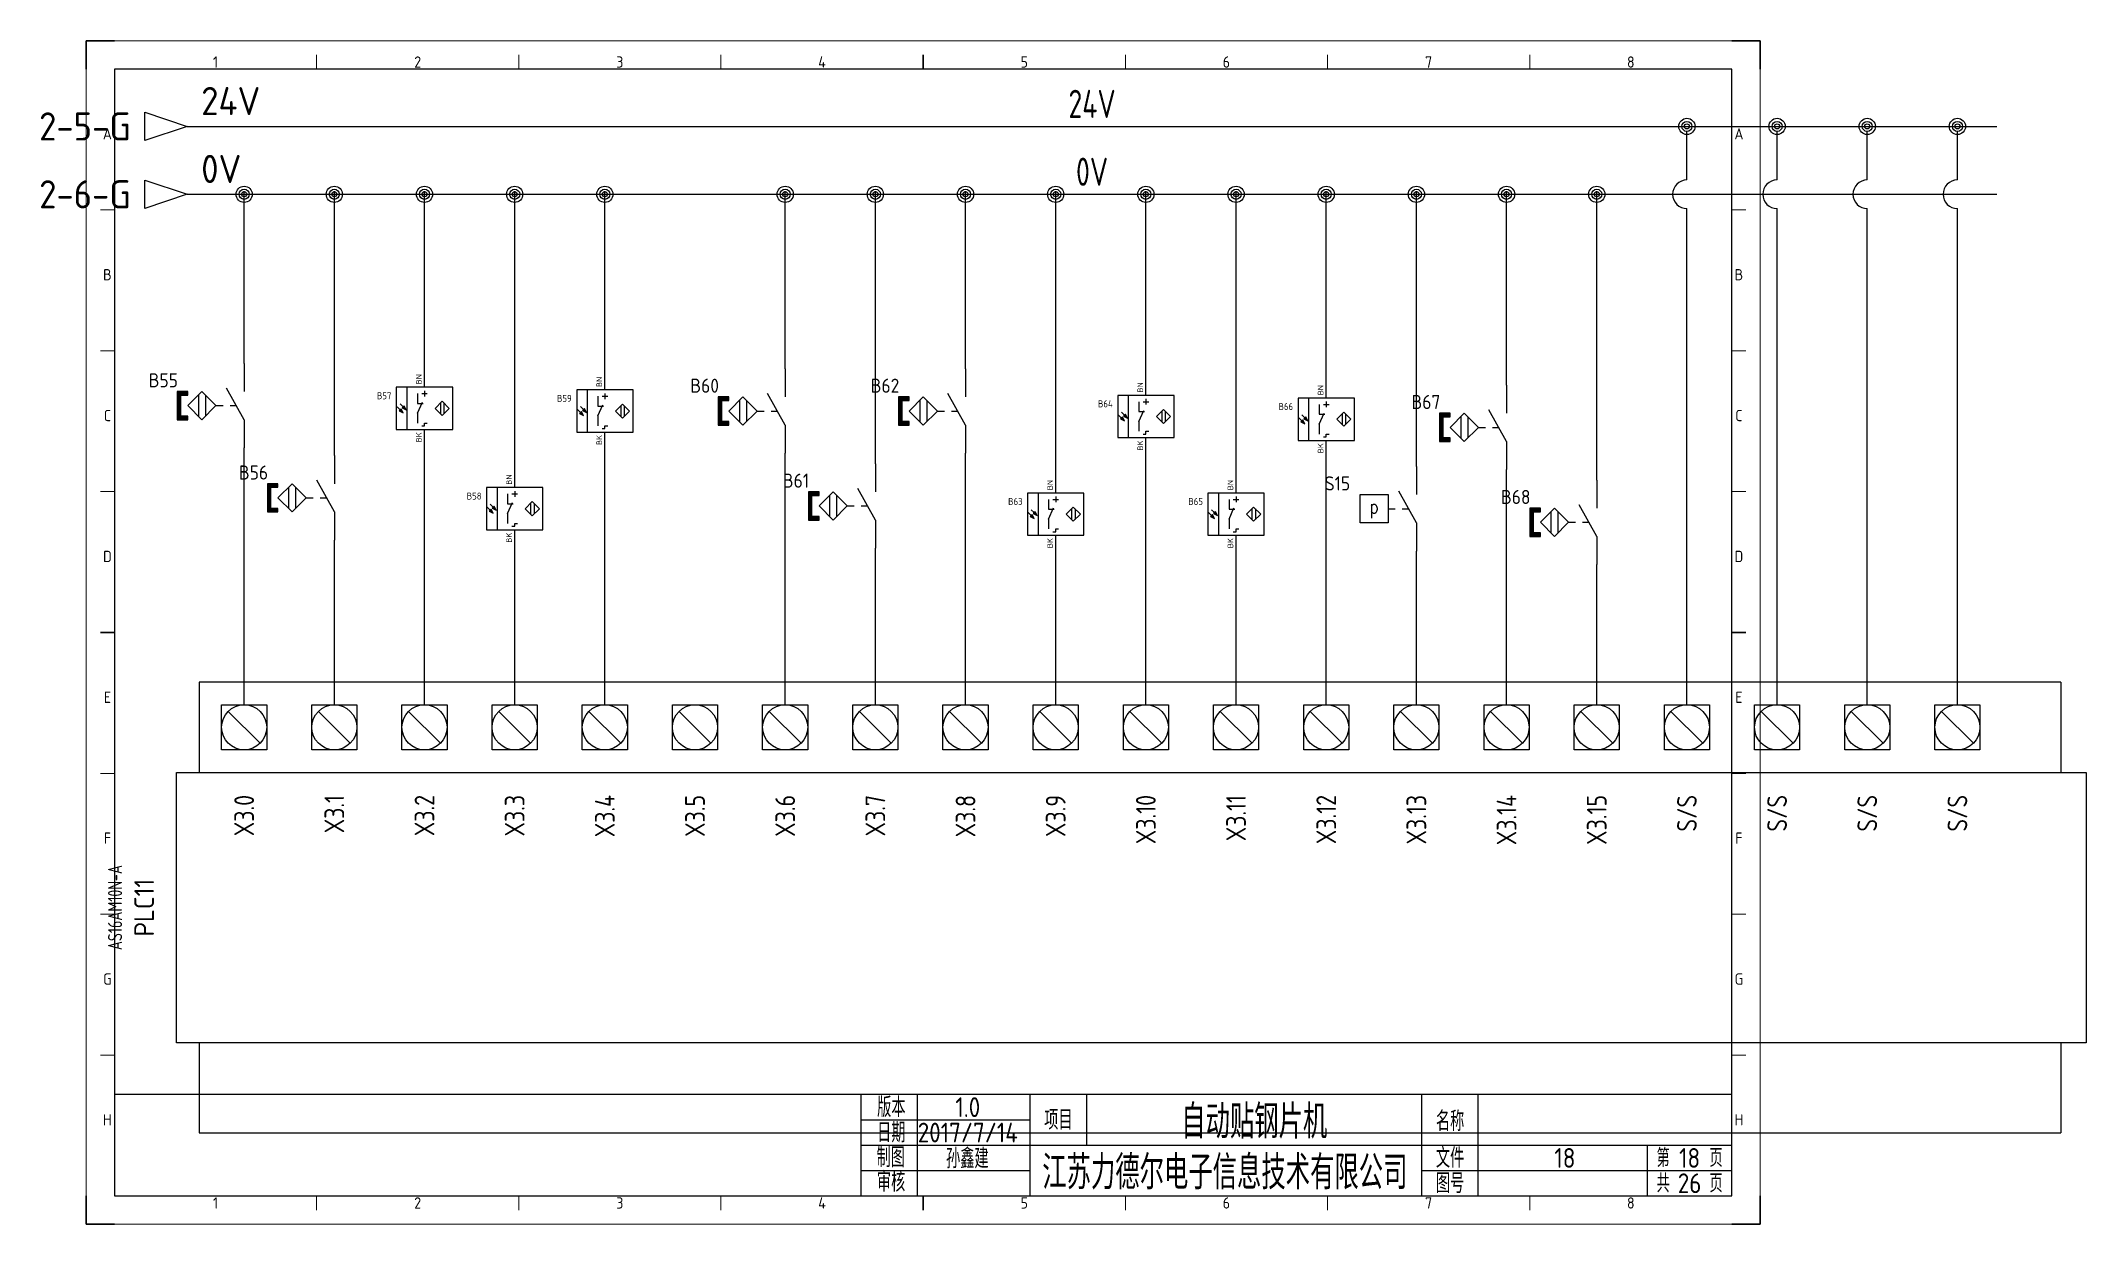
# Model space of a CAD drawing. Header units: millimetres. Extents: x 2021 to 2384, y 1387 to 1597.
import ezdxf
from ezdxf.enums import TextEntityAlignment as Align

# ---------------------------------------------------------------- set-up
doc = ezdxf.new("R2010")
doc.units = ezdxf.units.MM
for name, color, linetype in [('AE_BOR', 1, 'Continuous'), ('DESC', 150, 'Continuous'), ('SYMS', 7, 'Continuous'), ('TAGS', 150, 'Continuous'), ('TERMS', 123, 'Continuous'), ('WIRENO', 72, 'Continuous'), ('WIREREF_DEST', 52, 'Continuous'), ('WIRES', 7, 'Continuous'), ('XREF', 7, 'Continuous'), ('图框_标题栏属性', 1, 'Continuous'), ('图框_标题栏文字', 6, 'Continuous')]:
    doc.layers.add(name, color=color, linetype=linetype)
doc.styles.add('ACGBTS', font='ISOCP.SHX')
doc.styles.add('PIN', font='simplex', dxfattribs={"width": 0.75})
doc.styles.get("Standard").update_dxf_attribs({"font": 'arial.ttf'})
doc.styles.add('WD_IEC', font='ISOCP2.shx', dxfattribs={"height": 4, "bigfont": 'gbcbig.shx'})
doc.styles.add('工程字', font='gbenor.shx', dxfattribs={"bigfont": 'gbcbig.shx'})

# ---------------------------------------------------------------- blocks, each defined once
blk = doc.blocks.new('Border')
for p, q in [((584, 410), (10, 410)), ((10, 410), (10, 10)), ((584, 10), (584, 410)), ((10, 10), (584, 10))]:
    blk.add_line(p, q)
at = {"layer": 'AE_BOR', "color": 1, "lineweight": 30}
for p, q in [((10, 420), (0, 420)), ((0, 420), (0, 410)), ((297, 410), (297, 415)), ((594, 420), (584, 420)), ((594, 410), (594, 420)), ((5, 210), (10, 210)), ((584, 210), (589, 210)), ((0, 0), (0, 10)), ((297, 5), (297, 10)), ((594, 0), (594, 10)), ((0, 0), (10, 0)), ((594, 0), (584, 0))]:
    blk.add_line(p, q, dxfattribs=at)
at = {"layer": 'AE_BOR', "color": 1, "lineweight": 15}
for p, q in [((0, 420), (594, 420)), ((0, 0), (0, 420)), ((81.75, 410), (81.75, 415)), ((153.5, 410), (153.5, 415)), ((225.25, 410), (225.25, 415)), ((368.75, 410), (368.75, 415)), ((440.5, 410), (440.5, 415)), ((512.25, 410), (512.25, 415)), ((594, 420), (594, 0)), ((10, 360), (5, 360)), ((589, 360), (584, 360)), ((10, 310), (5, 310)), ((589, 310), (584, 310)), ((10, 260), (5, 260)), ((589, 260), (584, 260)), ((10, 160), (5, 160)), ((589, 160), (584, 160)), ((10, 110), (5, 110)), ((589, 110), (584, 110)), ((10, 60), (5, 60)), ((589, 60), (584, 60)), ((81.75, 5), (81.75, 10)), ((153.5, 5), (153.5, 10)), ((225.25, 5), (225.25, 10)), ((368.75, 5), (368.75, 10)), ((440.5, 5), (440.5, 10)), ((512.25, 5), (512.25, 10)), ((594, 0), (0, 0))]:
    blk.add_line(p, q, dxfattribs=at)
at = {"layer": 'AE_BOR', "color": 1, "lineweight": 15, "style": 'ACGBTS'}
for s, p in [('1', (45.875, 412.5)), ('2', (117.625, 412.5)), ('3', (189.375, 412.5)), ('4', (261.125, 412.5)), ('5', (332.875, 412.5)), ('6', (404.625, 412.5)), ('7', (476.375, 412.5)), ('8', (548.125, 412.5)), ('A', (7.5, 387)), ('A', (586.5, 387)), ('B', (7.5, 337)), ('B', (586.5, 337)), ('C', (7.5, 287)), ('C', (586.5, 287)), ('D', (7.5, 237)), ('D', (586.5, 237)), ('E', (7.5, 187)), ('E', (586.5, 187)), ('F', (7.5, 137)), ('F', (586.5, 137)), ('G', (7.5, 87)), ('G', (586.5, 87)), ('H', (7.5, 37)), ('H', (586.5, 37)), ('1', (45.875, 7.5)), ('2', (117.625, 7.5)), ('3', (189.375, 7.5)), ('4', (261.125, 7.5)), ('5', (332.875, 7.5)), ('6', (404.625, 7.5)), ('7', (476.375, 7.5)), ('8', (548.125, 7.5))]:
    blk.add_text(s, height=4, dxfattribs=at).set_placement(p, align=Align.MIDDLE)
blk = doc.blocks.new('LdrDkA4')
for p, q in [((132.5, 0), (132.5, 18)), ((142.5, 0), (142.5, 18)), ((162.5, 0), (162.5, 18)), ((162.5, 0), (162.5, 18)), ((162.5, 0), (162.5, 18)), ((172.5, 18), (172.5, 13.5)), ((232, 0), (232, 18)), ((242, 0), (242, 18)), ((132.5, 13.5), (162.5, 13.5)), ((172.5, 13.5), (172.5, 9)), ((132.5, 9), (162.99, 9)), ((162.5, 9), (287, 9)), ((272, 0), (272, 9)), ((132.5, 4.5), (162.5, 4.5)), ((232, 4.5), (287, 4.5)), ((142.5, 2.09), (142.5, 2.09)), ((142.5, 2.09), (142.5, 2.09))]:
    blk.add_line(p, q)
blk.add_lwpolyline([(132.5, 18), (0, 18), (0, 0), (132.5, 0)], close=True)
blk.add_lwpolyline([(132.5, 0), (287, 0), (287, 18), (132.5, 18)])
at = {"flags": 9}
blk.add_attdef('WD_TB', (0, 0), '', height=2.5, dxfattribs=at)
at = {"layer": '图框_标题栏属性', "style": '工程字'}
for tag, height, p in [('版本', 3.5, (151.42, 15.75)), ('项目', 6, (202.25, 13.5)), ('名称', 3.5, (264.42, 13.27)), ('日期', 3.5, (151.42, 11.25)), ('制图', 3.5, (151.34, 6.85)), ('公司名称', 6, (197.03, 4.5)), ('文件', 3.5, (257.37, 6.75)), ('页数', 3.5, (279.5, 6.75)), ('审核', 3.5, (151.65, 2.36)), ('图号', 3.5, (257.37, 2.25)), ('总数', 3.5, (279.5, 2.25))]:
    blk.add_attdef(tag, text='', height=height, dxfattribs=at).set_placement(p, align=Align.MIDDLE)
at = {"layer": '图框_标题栏文字', "style": '工程字'}
for s, height, p in [('版本', 3.5, (137.85, 15.75)), ('项目', 3.5, (167.5, 13.5)), ('名称', 3.5, (237, 13.27)), ('日期', 3.5, (137.85, 11.25)), ('制图', 3.5, (137.75, 6.85)), ('文件', 3.5, (237, 6.75)), ('第    页', 3.25, (279.5, 6.75)), ('审核', 3.5, (137.81, 2.51)), ('图号', 3.5, (237, 2.25)), ('共    页', 3.25, (279.5, 2.25))]:
    blk.add_text(s, height=height, dxfattribs=at).set_placement(p, align=Align.MIDDLE_CENTER)
blk = doc.blocks.new('PLCIO_AS16AM10N')
for p, q in [((-289.88, 36.99), (-289.88, 20.99)), ((40.47, 36.99), (-289.88, 36.99)), ((40.47, 36.99), (40.47, 20.99)), ((-285.88, 24.99), (-285.88, 32.99)), ((-285.88, 32.99), (-277.88, 32.99)), ((-277.88, 32.99), (-277.88, 24.99)), ((-269.88, 24.99), (-269.88, 32.99)), ((-269.88, 32.99), (-261.88, 32.99)), ((-261.88, 32.99), (-261.88, 24.99)), ((-253.88, 24.99), (-253.88, 32.99)), ((-253.88, 32.99), (-245.88, 32.99)), ((-245.88, 32.99), (-245.88, 24.99)), ((-237.88, 24.99), (-237.88, 32.99)), ((-237.88, 24.99), (-237.88, 32.99)), ((-237.88, 32.99), (-229.88, 32.99)), ((-237.88, 32.99), (-229.88, 32.99)), ((-229.88, 32.99), (-229.88, 24.99)), ((-229.88, 32.99), (-229.88, 24.99)), ((-221.88, 24.99), (-221.88, 32.99)), ((-221.88, 32.99), (-213.88, 32.99)), ((-213.88, 32.99), (-213.88, 24.99)), ((-205.88, 24.99), (-205.88, 32.99)), ((-205.88, 32.99), (-197.88, 32.99)), ((-197.88, 32.99), (-197.88, 24.99)), ((-189.88, 24.99), (-189.88, 32.99)), ((-189.88, 32.99), (-181.88, 32.99)), ((-181.88, 32.99), (-181.88, 24.99)), ((-173.88, 24.99), (-173.88, 32.99)), ((-173.88, 32.99), (-165.88, 32.99)), ((-165.88, 32.99), (-165.88, 24.99)), ((-157.88, 24.99), (-157.88, 32.99)), ((-157.88, 32.99), (-149.88, 32.99)), ((-149.88, 32.99), (-149.88, 24.99)), ((-141.88, 24.99), (-141.88, 32.99)), ((-141.88, 32.99), (-133.88, 32.99)), ((-133.88, 32.99), (-133.88, 24.99)), ((-125.88, 24.99), (-125.88, 32.99)), ((-125.88, 32.99), (-117.88, 32.99)), ((-117.88, 32.99), (-117.88, 24.99)), ((-109.88, 24.99), (-109.88, 32.99)), ((-109.88, 32.99), (-101.88, 32.99)), ((-101.88, 32.99), (-101.88, 24.99)), ((-93.88, 24.99), (-93.88, 32.99)), ((-93.88, 32.99), (-85.88, 32.99)), ((-85.88, 32.99), (-85.88, 24.99)), ((-77.88, 24.99), (-77.88, 32.99)), ((-77.88, 32.99), (-69.88, 32.99)), ((-69.88, 32.99), (-69.88, 24.99)), ((-61.88, 24.99), (-61.88, 32.99)), ((-61.88, 32.99), (-53.88, 32.99)), ((-53.88, 32.99), (-53.88, 24.99)), ((-45.88, 24.99), (-45.88, 32.99)), ((-45.88, 32.99), (-37.88, 32.99)), ((-37.88, 32.99), (-37.88, 24.99)), ((-29.88, 24.99), (-29.88, 32.99)), ((-29.88, 32.99), (-21.88, 32.99)), ((-21.88, 32.99), (-21.88, 24.99)), ((-13.88, 24.99), (-13.88, 32.99)), ((-13.88, 32.99), (-5.88, 32.99)), ((-5.88, 32.99), (-5.88, 24.99)), ((2.12, 24.99), (2.12, 32.99)), ((2.12, 32.99), (10.12, 32.99)), ((10.12, 32.99), (10.12, 24.99)), ((18.12, 24.99), (18.12, 32.99)), ((18.12, 32.99), (26.12, 32.99)), ((26.12, 32.99), (26.12, 24.99)), ((-284.71, 31.82), (-279.05, 26.16)), ((-268.71, 31.82), (-263.05, 26.16)), ((-252.71, 31.82), (-247.05, 26.16)), ((-236.71, 31.82), (-231.05, 26.16)), ((-220.71, 31.82), (-215.05, 26.16)), ((-204.71, 31.82), (-199.05, 26.16)), ((-188.71, 31.82), (-183.05, 26.16)), ((-172.71, 31.82), (-167.05, 26.16)), ((-156.71, 31.82), (-151.05, 26.16)), ((-140.71, 31.82), (-135.05, 26.16)), ((-124.71, 31.82), (-119.05, 26.16)), ((-108.71, 31.82), (-103.05, 26.16)), ((-92.71, 31.82), (-87.05, 26.16)), ((-76.71, 31.82), (-71.05, 26.16)), ((-60.71, 31.82), (-55.05, 26.16)), ((-44.71, 31.82), (-39.05, 26.16)), ((-28.71, 31.82), (-23.05, 26.16)), ((-12.71, 31.82), (-7.05, 26.16)), ((3.29, 31.82), (8.95, 26.16)), ((19.29, 31.82), (24.95, 26.16)), ((-277.88, 24.99), (-285.88, 24.99)), ((-261.88, 24.99), (-269.88, 24.99)), ((-245.88, 24.99), (-253.88, 24.99)), ((-229.88, 24.99), (-237.88, 24.99)), ((-229.88, 24.99), (-237.88, 24.99)), ((-213.88, 24.99), (-221.88, 24.99)), ((-197.88, 24.99), (-205.88, 24.99)), ((-181.88, 24.99), (-189.88, 24.99)), ((-165.88, 24.99), (-173.88, 24.99)), ((-149.88, 24.99), (-157.88, 24.99)), ((-133.88, 24.99), (-141.88, 24.99)), ((-117.88, 24.99), (-125.88, 24.99)), ((-101.88, 24.99), (-109.88, 24.99)), ((-85.88, 24.99), (-93.88, 24.99)), ((-69.88, 24.99), (-77.88, 24.99)), ((-53.88, 24.99), (-61.88, 24.99)), ((-37.88, 24.99), (-45.88, 24.99)), ((-21.88, 24.99), (-29.88, 24.99)), ((-5.88, 24.99), (-13.88, 24.99)), ((10.12, 24.99), (2.12, 24.99)), ((26.12, 24.99), (18.12, 24.99)), ((-293.88, -27.01), (-293.88, 20.99)), ((-293.88, 20.99), (44.95, 20.99)), ((44.95, 20.99), (44.95, -27.01)), ((-289.88, -27.01), (-293.88, -27.01)), ((-289.88, -27.01), (-289.88, -43.01)), ((-49.88, -27.01), (-289.88, -27.01)), ((44.95, -27.01), (-49.88, -27.01)), ((40.47, -27.01), (40.47, -43.01)), ((-289.88, -43.01), (40.47, -43.01))]:
    blk.add_line(p, q)
for centre in [(-281.88, 28.99), (-265.88, 28.99), (-249.88, 28.99), (-233.88, 28.99), (-217.88, 28.99), (-201.88, 28.99), (-185.88, 28.99), (-169.88, 28.99), (-153.88, 28.99), (-137.88, 28.99), (-121.88, 28.99), (-105.88, 28.99), (-89.88, 28.99), (-73.88, 28.99), (-57.88, 28.99), (-41.88, 28.99), (-25.88, 28.99), (-9.88, 28.99), (6.12, 28.99), (22.12, 28.99)]:
    blk.add_circle(centre, 4)
at = {"style": 'WD_IEC'}
for tag, p, width in [('DESCA41', (-283.38, 60.92), 0.9), ('DESCB41', (-276.38, 60.92), 0.9), ('DESCA42', (-267.38, 60.92), 0.9), ('DESCB42', (-260.38, 60.92), 0.9), ('DESCA43', (-251.38, 60.92), 0.9), ('DESCB43', (-244.38, 60.92), 0.9), ('DESCA44', (-235.38, 60.92), 0.9), ('DESCB44', (-228.38, 60.92), 0.9), ('DESCA45', (-219.38, 60.92), 0.9), ('DESCB45', (-212.38, 60.92), 0.9), ('DESCA46', (-203.38, 60.92), 0.9), ('DESCB46', (-196.38, 60.92), 0.9), ('DESCA47', (-187.38, 60.92), 0.9), ('DESCB47', (-180.38, 60.92), 0.9), ('DESCA48', (-171.38, 60.92), 0.9), ('DESCB48', (-164.38, 60.92), 0.9), ('DESCA49', (-155.38, 60.92), 0.9), ('DESCB49', (-148.38, 60.92), 0.9), ('DESCA50', (-139.38, 60.92), 0.9), ('DESCB50', (-132.38, 60.92), 0.9), ('DESCA51', (-123.38, 60.92), 0.9), ('DESCB51', (-116.38, 60.92), 0.9), ('DESCA52', (-107.38, 60.92), 0.9), ('DESCB52', (-100.38, 60.92), 0.9), ('DESCA53', (-91.38, 60.92), 0.9), ('DESCB53', (-84.38, 60.92), 0.9), ('DESCA54', (-75.38, 60.92), 0.9), ('DESCB54', (-68.38, 60.92), 0.9), ('DESCA55', (-59.38, 60.92), 0.9), ('DESCB55', (-52.38, 60.92), 0.9), ('DESCA56', (-43.38, 60.92), 0.9), ('DESCB56', (-36.38, 60.92), 0.9), ('WDTAGALT', (-331.88, -15.01), 0.8)]:
    blk.add_attdef(tag, p, '', height=4, rotation=90, dxfattribs=dict(at, width=width))
at = {"style": 'WD_IEC', "width": 0.9}
for tag, p in [('TERM42', (-263.88, 34.22)), ('TERM43', (-247.88, 34.22)), ('TERM44', (-231.88, 34.22)), ('TERM45', (-215.88, 34.22)), ('TERM46', (-199.88, 34.22)), ('TERM47', (-183.88, 34.22)), ('TERM48', (-167.88, 34.22)), ('TERM49', (-151.88, 34.22)), ('TERM50', (-135.88, 34.22)), ('TERM52', (-103.88, 34.22)), ('TERM53', (-87.88, 34.22)), ('TERM54', (-71.88, 34.22)), ('TERM55', (-55.88, 34.22)), ('TERM56', (-39.88, 34.22)), ('TERM57', (-23.88, 34.22)), ('TERM58', (-7.88, 34.22)), ('TERM59', (8.12, 34.22)), ('TERM60', (24.12, 34.22)), ('TERM41', (-279.88, 34.22)), ('TERM51', (-119.88, 34.22))]:
    blk.add_attdef(tag, text='', height=2.5, rotation=90, dxfattribs=at).set_placement(p, align=Align.TOP_LEFT)
at = {"style": 'WD_IEC', "flags": 1}
for tag, p in [('X2TERM41', (-281.88, 32.99)), ('X2TERM42', (-265.88, 32.99)), ('X2TERM43', (-249.88, 32.99)), ('X2TERM44', (-233.88, 32.99)), ('X2TERM45', (-217.88, 32.99)), ('X2TERM46', (-201.88, 32.99)), ('X2TERM47', (-185.88, 32.99)), ('X2TERM48', (-169.88, 32.99)), ('X2TERM49', (-153.88, 32.99)), ('X2TERM50', (-137.88, 32.99)), ('X2TERM51', (-121.88, 32.99)), ('X2TERM52', (-105.88, 32.99)), ('X2TERM53', (-89.88, 32.99)), ('X2TERM54', (-73.88, 32.99)), ('X2TERM55', (-57.88, 32.99)), ('X2TERM56', (-41.88, 32.99)), ('X2TERM57', (-25.88, 32.99)), ('X2TERM58', (-9.88, 32.99)), ('X2TERM59', (6.12, 32.99)), ('X2TERM60', (22.12, 32.99))]:
    blk.add_attdef(tag, p, '', height=0.35, rotation=90, dxfattribs=at)
at = {"style": 'WD_IEC', "width": 0.9}
for tag, p in [('TAGA41', (-281.88, 16.99)), ('TAGA42', (-265.88, 16.99)), ('TAGA43', (-249.88, 16.99)), ('TAGA44', (-233.88, 16.99)), ('TAGA45', (-217.88, 16.99)), ('TAGA46', (-201.88, 16.99)), ('TAGA47', (-185.88, 16.99)), ('TAGA48', (-169.88, 16.99)), ('TAGA49', (-153.88, 16.99)), ('TAGA50', (-137.88, 16.99)), ('TAGA51', (-121.88, 16.99)), ('TAGA52', (-105.88, 16.99)), ('TAGA53', (-89.88, 16.99)), ('TAGA54', (-73.88, 16.99)), ('TAGA55', (-57.88, 16.99)), ('TAGA56', (-41.88, 16.99)), ('TERMDESC57', (-25.88, 16.99)), ('TERMDESC58', (-9.88, 16.99)), ('TERMDESC59', (6.12, 16.99)), ('TERMDESC60', (22.12, 16.99))]:
    blk.add_attdef(tag, text='', height=3.5, rotation=90, dxfattribs=at).set_placement(p, align=Align.MIDDLE_RIGHT)
at = {"linetype": 'Continuous', "style": 'WD_IEC', "flags": 9}
for tag, p in [('ASSYCODE', (-320.88, 4.35)), ('FAMILY', (-320.09, 4.38))]:
    blk.add_attdef(tag, text='', height=0.32, rotation=90, dxfattribs=at).set_placement(p, align=Align.CENTER)
at = {"style": 'WD_IEC'}
for tag, p in [('LINE1', (-312.59, -3.01)), ('LINE2', (-307.59, -3.01)), ('TAG1', (-297.88, -3.01))]:
    blk.add_attdef(tag, text='', height=3.5, rotation=90, dxfattribs=at).set_placement(p, align=Align.CENTER)
for tag, width, p in [('INST', 0.8, (-328.04, -3.01)), ('LOC', 0.8, (-324.6, -3.01)), ('MFG', 0.8, (-320.59, -3.01)), ('CAT', 0.9, (-317.09, -3.01)), ('DESC', 0.8, (-303.54, -3.01))]:
    blk.add_attdef(tag, text='', height=2.5, rotation=90, dxfattribs=dict(at, width=width)).set_placement(p, align=Align.CENTER)
blk = doc.blocks.new('HA1D3')
blk.add_lwpolyline([(0, 0), (-3.75, -1.25), (-3.75, 1.25)], close=True)
at = {"style": 'WD_IEC', "flags": 1}
blk.add_attdef('SIGCODE', text='', height=1, dxfattribs=at).set_placement((-2.5, 1.8), align=Align.RIGHT)
at = {"style": 'WD_IEC'}
for tag, p, height, flags in [('WIRENO', (1.25, 1), 2.5, 8), ('X1TERM01', (0, 0), 0.32, 1)]:
    blk.add_attdef(tag, p, '', height=height, dxfattribs=dict(at, flags=flags))
blk.add_attdef('XREF', text='', height=2.5, dxfattribs=at).set_placement((-5, 0), align=Align.MIDDLE_RIGHT)
blk.add_attdef('DESC1', text='', height=2.5, dxfattribs=at).set_placement((1.25, -1), align=Align.TOP_LEFT)
blk = doc.blocks.new('WD_WNH')
at = {"linetype": 'Continuous', "style": 'WD_IEC', "width": 0.8}
blk.add_attdef('WIRENO', text='', height=2.5, dxfattribs=at).set_placement((0, 0.75), align=Align.CENTER)
at = {"style": 'WD_IEC', "flags": 1}
for tag, p in [('W08USER', (0, 0.375)), ('W04USER', (0, 0.875)), ('W05USER', (0, 0.75)), ('W09USER', (0, 0.25)), ('W03USER', (0, 1)), ('W06USER', (0, 0.625)), ('W07USER', (0, 0.5)), ('W02USER', (0, 1.125)), ('W01USER', (0, 1.25)), ('W10USER', (0, 0.125))]:
    blk.add_attdef(tag, text='', height=0.08, dxfattribs=at).set_placement(p, align=Align.CENTER)
blk = doc.blocks.new('WDDOT')
for radius in [0.72, 0.449, 0.223]:
    blk.add_circle((0, 0), radius)
blk = doc.blocks.new('VPX11M')
for p, q in [((0, 7.5), (0, 2.5)), ((-8.125, 1.875), (-8.125, -1.875)), ((-6.875, 1.875), (-6.875, -1.875)), ((-5, 0), (-3.75, 0)), ((0, -2.5), (-3.125, 3.125)), ((-2.5, 0), (-1.389, 0)), ((0, -2.5), (0, -7.5))]:
    blk.add_line(p, q)
for points in [[(-11.25, 1.875), (-10, 1.875), (-10, 2.5), (-11.875, 2.5), (-11.875, -2.5), (-10, -2.5), (-10, -1.875), (-11.25, -1.875)], [(-7.5, 2.5), (-5, 0), (-7.5, -2.5), (-10, 0)]]:
    blk.add_lwpolyline(points, close=True)
for points in [[(-11.875, 2.5), (-11.875, 1.875), (-10, 2.5), (-10, 1.875)], [(-11.875, 1.875), (-11.875, -1.875), (-11.25, 1.875), (-11.25, -1.875)], [(-11.875, -1.875), (-11.875, -2.5), (-10, -1.875), (-10, -2.5)]]:
    blk.add_solid(points)
at = {"style": 'WD_IEC'}
for tag, p in [('INST', (-11.75, 10.25)), ('LOC', (-11.75, 6.75)), ('TAG1', (-11.75, 3.25)), ('DESC2', (-11.75, -13.35)), ('DESC1', (-11.75, -9.85)), ('DESC3', (-11.75, -16.85))]:
    blk.add_attdef(tag, text='', height=2.5, dxfattribs=at).set_placement(p, align=Align.RIGHT)
at = {"style": 'WD_IEC', "flags": 1}
for tag, p, height in [('X2TERM01', (0, 7.5), 0.32), ('MFG', (2.75, 6.5), 1.5), ('CAT', (2.75, 4), 1.5), ('X1LINK', (0, 0), 0.32), ('ASSYCODE', (1, -4), 1), ('CONTACT', (1, -2.5), 1), ('COMMON', (2.25, -3.75), 1), ('X8TERM02', (0, -7.5), 0.32), ('FAMILY', (1, -5.5), 1), ('CATDESC', (1, -7), 1)]:
    blk.add_attdef(tag, p, '', height=height, dxfattribs=at)
at = {"style": 'WD_IEC'}
blk.add_attdef('TERM01', text='', height=2, rotation=90, dxfattribs=at).set_placement((-1, 7.5), align=Align.RIGHT)
blk.add_attdef('TERM02', (-1, -7.5), '', height=2, rotation=90, dxfattribs=at)
at = {"lineweight": 15, "style": 'WD_IEC'}
for tag, p in [('XREF', (-11.75, -6)), ('WDTAGALT', (-11.5, -20))]:
    blk.add_attdef(tag, text='', height=2.5, dxfattribs=at).set_placement(p, align=Align.RIGHT)
blk = doc.blocks.new('VPE12PE2')
for p, q in [((-6.25, 7.5), (-6.25, -7.5)), ((-8.66, -0.53), (-9.72, 0.53)), ((-7.59, 0.53), (-8.66, 1.59)), ((-7.24, 0.88), (-7.95, 0.18)), ((-7.95, 0.18), (-6.53, -0.53)), ((-6.53, -0.53), (-7.24, 0.88)), ((-2.5, 5.25), (-2.5, 1.75)), ((-2.5, -1.75), (-0.75, 2.19)), ((-2.5, 1.75), (-0.49, 1.75)), ((-1, 5.25), (1, 5.25)), ((0, 6.25), (0, 4.25)), ((5.62, 1.87), (5.62, -1.88)), ((6.88, 1.87), (6.88, -1.88)), ((-8.3, -0.18), (-9.01, -0.88)), ((-9.01, -0.88), (-7.59, -1.59)), ((-7.59, -1.59), (-8.3, -0.18)), ((-2.5, -1.75), (-2.5, -5.25)), ((-1, -6.25), (0, -6.25)), ((0, -6.25), (0, -5.25)), ((0, -5.25), (1, -5.25))]:
    blk.add_line(p, q)
for points in [[(-10, -7.5), (10, -7.5), (10, 7.5), (-10, 7.5)], [(6.25, 2.5), (8.75, 0), (6.25, -2.5), (3.75, 0)]]:
    blk.add_lwpolyline(points, close=True)
for points in [[(-7.24, 0.88), (-7.95, 0.18), (-6.53, -0.53)], [(-8.3, -0.18), (-9.01, -0.88), (-7.59, -1.59)]]:
    blk.add_solid(points)
at = {"style": 'WD_IEC'}
blk.add_attdef('TERM02', (-1, 8.5), '', height=2, rotation=90, dxfattribs=at)
for tag, p in [('INST', (-11.75, 10.25)), ('LOC', (-11.75, 6.75)), ('XREF', (-11.75, -1.35)), ('TAG1', (-11.75, 3.25)), ('DESC2', (-11.75, -8.7)), ('DESC1', (-11.75, -5.2)), ('WDTAGALT', (-11.5, -15.5)), ('DESC3', (-11.75, -12.2))]:
    blk.add_attdef(tag, text='', height=2.5, dxfattribs=at).set_placement(p, align=Align.RIGHT)
at = {"style": 'WD_IEC', "flags": 1}
for tag, p, height in [('X2TERM02', (0, 7.5), 0.32), ('MFG', (12.75, 6.5), 1.5), ('CAT', (12.75, 4), 1.5), ('X8TERM01', (0, -7.5), 0.32), ('ASSYCODE', (11, -4), 1), ('FAMILY', (11, -5.5), 1), ('CATDESC', (11, -7), 1)]:
    blk.add_attdef(tag, p, '', height=height, dxfattribs=at)
at = {"style": 'WD_IEC'}
blk.add_attdef('TERM01', text='', height=2, rotation=90, dxfattribs=at).set_placement((-1, -8.5), align=Align.RIGHT)
blk = doc.blocks.new('VPS11')
for p, q in [((0, 7.5), (0, 2.5)), ((-5, 0), (-3.75, 0)), ((0, -2.5), (-3.12, 3.12)), ((-2.5, 0), (-1.39, 0)), ((0, -2.5), (0, -7.5))]:
    blk.add_line(p, q)
blk.add_lwpolyline([(-5, 2.5), (-5, -2.5), (-10, -2.5), (-10, 2.5)], close=True)
at = {"style": 'PIN', "width": 0.75}
blk.add_text('p', height=2.5, dxfattribs=at).set_placement((-7.5, 0), align=Align.MIDDLE)
at = {"style": 'WD_IEC'}
for tag, p in [('INST', (-11.75, 10.25)), ('LOC', (-11.75, 6.75)), ('TAG1', (-11.75, 3.25)), ('RATING1', (-11.75, -1.35)), ('DESC2', (-11.75, -13.35)), ('DESC1', (-11.75, -9.85)), ('DESC3', (-11.75, -16.85))]:
    blk.add_attdef(tag, text='', height=2.5, dxfattribs=at).set_placement(p, align=Align.RIGHT)
at = {"style": 'WD_IEC', "flags": 1}
for tag, p, height in [('X2TERM01', (0, 7.5), 0.32), ('MFG', (2.75, 6.5), 1.5), ('CAT', (2.75, 4), 1.5), ('X1LINK', (0, 0), 0.32), ('ASSYCODE', (1, -4), 1), ('CONTACT', (1, -2.5), 1), ('COMMON', (2.25, -3.75), 1), ('X8TERM02', (0, -7.5), 0.32), ('FAMILY', (1, -5.5), 1), ('CATDESC', (1, -7), 1)]:
    blk.add_attdef(tag, p, '', height=height, dxfattribs=at)
at = {"style": 'WD_IEC'}
blk.add_attdef('TERM01', text='', height=2, rotation=90, dxfattribs=at).set_placement((-1, 7.5), align=Align.RIGHT)
blk.add_attdef('TERM02', (-1, -7.5), '', height=2, rotation=90, dxfattribs=at)
at = {"lineweight": 15, "style": 'WD_IEC'}
for tag, p in [('XREF', (-11.75, -6)), ('WDTAGALT', (-11.25, -20.13))]:
    blk.add_attdef(tag, text='', height=2.5, dxfattribs=at).set_placement(p, align=Align.RIGHT)

msp = doc.modelspace()

# ---------------------------------------------------------------- linework, layer by layer
at = {"layer": 'WIRES'}
for p, q in [((2047.19, 1582.24), (2368.33, 1582.24)), ((2313.31, 1572.73), (2313.31, 1581.32)), ((2329.31, 1572.73), (2329.31, 1581.32)), ((2345.31, 1572.73), (2345.31, 1581.32)), ((2361.31, 1572.73), (2361.31, 1581.32)), ((2047.19, 1570.19), (2368.33, 1570.19)), ((2057.31, 1540.18), (2057.31, 1570.73)), ((2073.31, 1523.81), (2073.31, 1570.73)), ((2089.31, 1535.95), (2089.31, 1570.73)), ((2105.31, 1518.14), (2105.31, 1570.73)), ((2121.31, 1535.47), (2121.31, 1570.73)), ((2153.31, 1539.22), (2153.31, 1570.73)), ((2169.31, 1522.37), (2169.31, 1570.73)), ((2185.31, 1539.22), (2185.31, 1570.73)), ((2201.31, 1517.17), (2201.31, 1570.73)), ((2217.31, 1534.5), (2217.31, 1570.73)), ((2233.31, 1517.17), (2233.31, 1570.73)), ((2249.31, 1534.02), (2249.31, 1570.73)), ((2265.31, 1521.88), (2265.31, 1570.73)), ((2281.31, 1536.32), (2281.31, 1570.73)), ((2297.31, 1519.47), (2297.31, 1570.73)), ((2313.31, 1479.59), (2313.31, 1567.65)), ((2329.31, 1479.59), (2329.31, 1567.65)), ((2345.31, 1479.59), (2345.31, 1567.65)), ((2361.31, 1479.59), (2361.31, 1567.65)), ((2089.31, 1479.59), (2089.31, 1528.45)), ((2121.31, 1479.59), (2121.31, 1527.97)), ((2057.31, 1479.59), (2057.31, 1525.18)), ((2153.31, 1479.59), (2153.31, 1524.22)), ((2185.31, 1479.59), (2185.31, 1524.22)), ((2217.31, 1479.59), (2217.31, 1527)), ((2249.31, 1479.59), (2249.31, 1526.52)), ((2281.31, 1479.59), (2281.31, 1521.32)), ((2105.31, 1479.59), (2105.31, 1510.64)), ((2201.31, 1479.59), (2201.31, 1509.67)), ((2233.31, 1479.59), (2233.31, 1509.67)), ((2073.31, 1479.59), (2073.31, 1508.81)), ((2169.31, 1479.59), (2169.31, 1507.37)), ((2265.31, 1479.59), (2265.31, 1506.88)), ((2297.31, 1479.59), (2297.31, 1504.47))]:
    msp.add_line(p, q, dxfattribs=at)
for centre in [(2313.31, 1570.19), (2329.31, 1570.19), (2345.31, 1570.19), (2361.31, 1570.19)]:
    msp.add_arc(centre, 2.54, 90, 270, dxfattribs=at)

# ---------------------------------------------------------------- block references
msp.add_blockref('LdrDkA4', (2034.29, 1392.42)).add_auto_attribs({'总数': '26', '页数': '18', '文件': '18', '公司名称': '江苏力德尔电子信息技术有限公司', '项目': '自动贴钢片机', '制图': '孙鑫建', '日期': '2017/7/14', '版本': '1.0'})
at = {"layer": 'AE_BOR', "xscale": 0.5, "yscale": 0.5, "zscale": 0.5}
msp.add_blockref('Border', (2029.29, 1387.42), dxfattribs=at)
at = {"layer": 'SYMS'}
ref = msp.add_blockref('HA1D3', (2047.19, 1582.24), dxfattribs=dict(at, xscale=2, yscale=2, zscale=2))
ref.add_attrib('XREF', '2-5-G', dxfattribs={"layer": 'XREF', "height": 5, "style": 'WD_IEC'}).set_placement((2037.19, 1582.24), align=Align.MIDDLE_RIGHT)
ref.add_attrib('WIRENO', '24V', (2049.69, 1584.24), dxfattribs={"layer": 'WIREREF_DEST', "height": 5, "style": 'WD_IEC', "flags": 8})
at = {"layer": 'SYMS', "xscale": 2, "yscale": 2, "zscale": 2}
for p in [(2313.31, 1582.24), (2329.31, 1582.24), (2345.31, 1582.24), (2361.31, 1582.24), (2057.31, 1570.19), (2073.31, 1570.19), (2089.31, 1570.19), (2105.31, 1570.19), (2121.31, 1570.19), (2153.31, 1570.19), (2169.31, 1570.19), (2185.31, 1570.19), (2201.31, 1570.19), (2217.31, 1570.19), (2233.31, 1570.19), (2249.31, 1570.19), (2265.31, 1570.19), (2281.31, 1570.19), (2297.31, 1570.19)]:
    msp.add_blockref('WDDOT', p, dxfattribs=at)
at = {"layer": 'SYMS'}
ref = msp.add_blockref('HA1D3', (2047.19, 1570.19), dxfattribs=dict(at, xscale=2, yscale=2, zscale=2))
ref.add_attrib('XREF', '2-6-G', dxfattribs={"layer": 'XREF', "height": 5, "style": 'WD_IEC'}).set_placement((2037.19, 1570.19), align=Align.MIDDLE_RIGHT)
ref.add_attrib('WIRENO', '0V', (2049.69, 1572.19), dxfattribs={"layer": 'WIREREF_DEST', "height": 5, "style": 'WD_IEC', "flags": 8})
ref = msp.add_blockref('VPX11M', (2057.31, 1532.68), dxfattribs=at)
ref.add_attrib('TAG1', 'B55', dxfattribs={"layer": 'TAGS', "height": 2.5, "style": 'WD_IEC'}).set_placement((2045.56, 1535.93), align=Align.RIGHT)
ref = msp.add_blockref('VPX11M', (2153.31, 1531.72), dxfattribs=at)
ref.add_attrib('TAG1', 'B60', dxfattribs={"layer": 'TAGS', "height": 2.5, "style": 'WD_IEC'}).set_placement((2141.56, 1534.97), align=Align.RIGHT)
ref = msp.add_blockref('VPX11M', (2185.31, 1531.72), dxfattribs=at)
ref.add_attrib('TAG1', 'B62', dxfattribs={"layer": 'TAGS', "height": 2.5, "style": 'WD_IEC'}).set_placement((2173.56, 1534.97), align=Align.RIGHT)
ref = msp.add_blockref('VPE12PE2', (2089.31, 1532.2), dxfattribs=dict(at, xscale=0.5, yscale=0.5, zscale=0.5))
ref.add_attrib('TERM02', 'BN', (2088.81, 1536.45), dxfattribs={"layer": 'TERMS', "height": 1, "rotation": 90, "style": 'WD_IEC'})
ref.add_attrib('TERM01', 'BK', dxfattribs={"layer": 'TERMS', "height": 1, "rotation": 90, "style": 'WD_IEC'}).set_placement((2088.81, 1527.95), align=Align.RIGHT)
ref.add_attrib('TAG1', 'B57', dxfattribs={"layer": 'TAGS', "height": 1.25, "style": 'WD_IEC'}).set_placement((2083.43, 1533.82), align=Align.RIGHT)
ref = msp.add_blockref('VPE12PE2', (2121.31, 1531.72), dxfattribs=dict(at, xscale=0.5, yscale=0.5, zscale=0.5))
ref.add_attrib('TERM02', 'BN', (2120.81, 1535.97), dxfattribs={"layer": 'TERMS', "height": 1, "rotation": 90, "style": 'WD_IEC'})
ref.add_attrib('TERM01', 'BK', dxfattribs={"layer": 'TERMS', "height": 1, "rotation": 90, "style": 'WD_IEC'}).set_placement((2120.81, 1527.47), align=Align.RIGHT)
ref.add_attrib('TAG1', 'B59', dxfattribs={"layer": 'TAGS', "height": 1.25, "style": 'WD_IEC'}).set_placement((2115.43, 1533.34), align=Align.RIGHT)
ref = msp.add_blockref('VPE12PE2', (2217.31, 1530.75), dxfattribs=dict(at, xscale=0.5, yscale=0.5, zscale=0.5))
ref.add_attrib('TERM02', 'BN', (2216.81, 1535), dxfattribs={"layer": 'TERMS', "height": 1, "rotation": 90, "style": 'WD_IEC'})
ref.add_attrib('TERM01', 'BK', dxfattribs={"layer": 'TERMS', "height": 1, "rotation": 90, "style": 'WD_IEC'}).set_placement((2216.81, 1526.5), align=Align.RIGHT)
ref.add_attrib('TAG1', 'B64', dxfattribs={"layer": 'TAGS', "height": 1.25, "style": 'WD_IEC'}).set_placement((2211.43, 1532.38), align=Align.RIGHT)
ref = msp.add_blockref('VPE12PE2', (2249.31, 1530.27), dxfattribs=dict(at, xscale=0.5, yscale=0.5, zscale=0.5))
ref.add_attrib('TERM02', 'BN', (2248.81, 1534.52), dxfattribs={"layer": 'TERMS', "height": 1, "rotation": 90, "style": 'WD_IEC'})
ref.add_attrib('TERM01', 'BK', dxfattribs={"layer": 'TERMS', "height": 1, "rotation": 90, "style": 'WD_IEC'}).set_placement((2248.81, 1526.02), align=Align.RIGHT)
ref.add_attrib('TAG1', 'B66', dxfattribs={"layer": 'TAGS', "height": 1.25, "style": 'WD_IEC'}).set_placement((2243.43, 1531.9), align=Align.RIGHT)
ref = msp.add_blockref('VPX11M', (2281.31, 1528.82), dxfattribs=at)
ref.add_attrib('TAG1', 'B67', dxfattribs={"layer": 'TAGS', "height": 2.5, "style": 'WD_IEC'}).set_placement((2269.56, 1532.07), align=Align.RIGHT)
ref = msp.add_blockref('VPX11M', (2073.31, 1516.31), dxfattribs=at)
ref.add_attrib('TAG1', 'B56', dxfattribs={"layer": 'TAGS', "height": 2.5, "style": 'WD_IEC'}).set_placement((2061.56, 1519.56), align=Align.RIGHT)
ref = msp.add_blockref('VPX11M', (2169.31, 1514.87), dxfattribs=at)
ref.add_attrib('TAG1', 'B61', dxfattribs={"layer": 'TAGS', "height": 2.5, "style": 'WD_IEC'}).set_placement((2157.56, 1518.12), align=Align.RIGHT)
ref = msp.add_blockref('VPS11', (2265.31, 1514.38), dxfattribs=at)
ref.add_attrib('TAG1', 'S15', dxfattribs={"layer": 'TAGS', "height": 2.5, "style": 'WD_IEC'}).set_placement((2253.56, 1517.63), align=Align.RIGHT)
ref = msp.add_blockref('VPE12PE2', (2105.31, 1514.39), dxfattribs=dict(at, xscale=0.5, yscale=0.5, zscale=0.5))
ref.add_attrib('TERM02', 'BN', (2104.81, 1518.64), dxfattribs={"layer": 'TERMS', "height": 1, "rotation": 90, "style": 'WD_IEC'})
ref.add_attrib('TERM01', 'BK', dxfattribs={"layer": 'TERMS', "height": 1, "rotation": 90, "style": 'WD_IEC'}).set_placement((2104.81, 1510.14), align=Align.RIGHT)
ref.add_attrib('TAG1', 'B58', dxfattribs={"layer": 'TAGS', "height": 1.25, "style": 'WD_IEC'}).set_placement((2099.43, 1516.01), align=Align.RIGHT)
ref = msp.add_blockref('VPE12PE2', (2201.31, 1513.42), dxfattribs=dict(at, xscale=0.5, yscale=0.5, zscale=0.5))
ref.add_attrib('TERM02', 'BN', (2200.81, 1517.67), dxfattribs={"layer": 'TERMS', "height": 1, "rotation": 90, "style": 'WD_IEC'})
ref.add_attrib('TERM01', 'BK', dxfattribs={"layer": 'TERMS', "height": 1, "rotation": 90, "style": 'WD_IEC'}).set_placement((2200.81, 1509.17), align=Align.RIGHT)
ref.add_attrib('TAG1', 'B63', dxfattribs={"layer": 'TAGS', "height": 1.25, "style": 'WD_IEC'}).set_placement((2195.43, 1515.05), align=Align.RIGHT)
ref = msp.add_blockref('VPE12PE2', (2233.31, 1513.42), dxfattribs=dict(at, xscale=0.5, yscale=0.5, zscale=0.5))
ref.add_attrib('TERM02', 'BN', (2232.81, 1517.67), dxfattribs={"layer": 'TERMS', "height": 1, "rotation": 90, "style": 'WD_IEC'})
ref.add_attrib('TERM01', 'BK', dxfattribs={"layer": 'TERMS', "height": 1, "rotation": 90, "style": 'WD_IEC'}).set_placement((2232.81, 1509.17), align=Align.RIGHT)
ref.add_attrib('TAG1', 'B65', dxfattribs={"layer": 'TAGS', "height": 1.25, "style": 'WD_IEC'}).set_placement((2227.43, 1515.05), align=Align.RIGHT)
ref = msp.add_blockref('VPX11M', (2297.31, 1511.97), dxfattribs=at)
ref.add_attrib('TAG1', 'B68', dxfattribs={"layer": 'TAGS', "height": 2.5, "style": 'WD_IEC'}).set_placement((2285.56, 1515.22), align=Align.RIGHT)
ref = msp.add_blockref('PLCIO_AS16AM10N', (2339.19, 1446.6), dxfattribs=at)
ref.add_attrib('TAGA47', 'X3.6', dxfattribs={"layer": 'TAGS', "height": 3.5, "rotation": 90, "style": 'WD_IEC', "width": 0.9}).set_placement((2153.31, 1463.59), align=Align.MIDDLE_RIGHT)
ref.add_attrib('TAGA45', 'X3.4', dxfattribs={"layer": 'TAGS', "height": 3.5, "rotation": 90, "style": 'WD_IEC', "width": 0.9}).set_placement((2121.31, 1463.59), align=Align.MIDDLE_RIGHT)
ref.add_attrib('TAGA43', 'X3.2', dxfattribs={"layer": 'TAGS', "height": 3.5, "rotation": 90, "style": 'WD_IEC', "width": 0.9}).set_placement((2089.31, 1463.59), align=Align.MIDDLE_RIGHT)
ref.add_attrib('TAGA42', 'X3.1', dxfattribs={"layer": 'TAGS', "height": 3.5, "rotation": 90, "style": 'WD_IEC', "width": 0.9}).set_placement((2073.31, 1463.59), align=Align.MIDDLE_RIGHT)
ref.add_attrib('TAGA41', 'X3.0', dxfattribs={"layer": 'TAGS', "height": 3.5, "rotation": 90, "style": 'WD_IEC', "width": 0.9}).set_placement((2057.31, 1463.59), align=Align.MIDDLE_RIGHT)
ref.add_attrib('TAG1', 'PLC11', dxfattribs={"layer": 'TAGS', "height": 3.5, "rotation": 90, "style": 'WD_IEC'}).set_placement((2041.31, 1443.59), align=Align.CENTER)
ref.add_attrib('DESC', 'AS16AM10N-A', dxfattribs={"layer": 'DESC', "height": 2.5, "rotation": 90, "style": 'WD_IEC', "width": 0.8}).set_placement((2035.65, 1443.59), align=Align.CENTER)
ref.add_attrib('TAGA44', 'X3.3', dxfattribs={"layer": 'TAGS', "height": 3.5, "rotation": 90, "style": 'WD_IEC', "width": 0.9}).set_placement((2105.31, 1463.59), align=Align.MIDDLE_RIGHT)
ref.add_attrib('TAGA46', 'X3.5', dxfattribs={"layer": 'TAGS', "height": 3.5, "rotation": 90, "style": 'WD_IEC', "width": 0.9}).set_placement((2137.31, 1463.59), align=Align.MIDDLE_RIGHT)
ref.add_attrib('TAGA48', 'X3.7', dxfattribs={"layer": 'TAGS', "height": 3.5, "rotation": 90, "style": 'WD_IEC', "width": 0.9}).set_placement((2169.31, 1463.59), align=Align.MIDDLE_RIGHT)
ref.add_attrib('TAGA49', 'X3.8', dxfattribs={"layer": 'TAGS', "height": 3.5, "rotation": 90, "style": 'WD_IEC', "width": 0.9}).set_placement((2185.31, 1463.59), align=Align.MIDDLE_RIGHT)
ref.add_attrib('TAGA50', 'X3.9', dxfattribs={"layer": 'TAGS', "height": 3.5, "rotation": 90, "style": 'WD_IEC', "width": 0.9}).set_placement((2201.31, 1463.59), align=Align.MIDDLE_RIGHT)
ref.add_attrib('TAGA51', 'X3.10', dxfattribs={"layer": 'TAGS', "height": 3.5, "rotation": 90, "style": 'WD_IEC', "width": 0.9}).set_placement((2217.31, 1463.59), align=Align.MIDDLE_RIGHT)
ref.add_attrib('TAGA52', 'X3.11', dxfattribs={"layer": 'TAGS', "height": 3.5, "rotation": 90, "style": 'WD_IEC', "width": 0.9}).set_placement((2233.31, 1463.59), align=Align.MIDDLE_RIGHT)
ref.add_attrib('TAGA53', 'X3.12', dxfattribs={"layer": 'TAGS', "height": 3.5, "rotation": 90, "style": 'WD_IEC', "width": 0.9}).set_placement((2249.31, 1463.59), align=Align.MIDDLE_RIGHT)
ref.add_attrib('TAGA54', 'X3.13', dxfattribs={"layer": 'TAGS', "height": 3.5, "rotation": 90, "style": 'WD_IEC', "width": 0.9}).set_placement((2265.31, 1463.59), align=Align.MIDDLE_RIGHT)
ref.add_attrib('TAGA55', 'X3.14', dxfattribs={"layer": 'TAGS', "height": 3.5, "rotation": 90, "style": 'WD_IEC', "width": 0.9}).set_placement((2281.31, 1463.59), align=Align.MIDDLE_RIGHT)
ref.add_attrib('TAGA56', 'X3.15', dxfattribs={"layer": 'TAGS', "height": 3.5, "rotation": 90, "style": 'WD_IEC', "width": 0.9}).set_placement((2297.31, 1463.59), align=Align.MIDDLE_RIGHT)
ref.add_attrib('TERMDESC57', 'S/S', dxfattribs={"layer": 'TERMS', "height": 3.5, "rotation": 90, "style": 'WD_IEC', "width": 0.9}).set_placement((2313.31, 1463.59), align=Align.MIDDLE_RIGHT)
ref.add_attrib('TERMDESC58', 'S/S', dxfattribs={"layer": 'TERMS', "height": 3.5, "rotation": 90, "style": 'WD_IEC', "width": 0.9}).set_placement((2329.31, 1463.59), align=Align.MIDDLE_RIGHT)
ref.add_attrib('TERMDESC59', 'S/S', dxfattribs={"layer": 'TERMS', "height": 3.5, "rotation": 90, "style": 'WD_IEC', "width": 0.9}).set_placement((2345.31, 1463.59), align=Align.MIDDLE_RIGHT)
ref.add_attrib('TERMDESC60', 'S/S', dxfattribs={"layer": 'TERMS', "height": 3.5, "rotation": 90, "style": 'WD_IEC', "width": 0.9}).set_placement((2361.31, 1463.59), align=Align.MIDDLE_RIGHT)
at = {"layer": 'WIRENO'}
ref = msp.add_blockref('WD_WNH', (2207.76, 1582.24), dxfattribs=dict(at, xscale=2, yscale=2, zscale=2))
ref.add_attrib('WIRENO', '24V', dxfattribs={"linetype": 'Continuous', "height": 5, "style": 'WD_IEC', "width": 0.8}).set_placement((2207.76, 1583.74), align=Align.CENTER)
ref = msp.add_blockref('WD_WNH', (2207.76, 1570.19), dxfattribs=dict(at, xscale=2, yscale=2, zscale=2))
ref.add_attrib('WIRENO', '0V', dxfattribs={"linetype": 'Continuous', "height": 5, "style": 'WD_IEC', "width": 0.8}).set_placement((2207.76, 1571.69), align=Align.CENTER)

doc.saveas('drawing.dxf')
